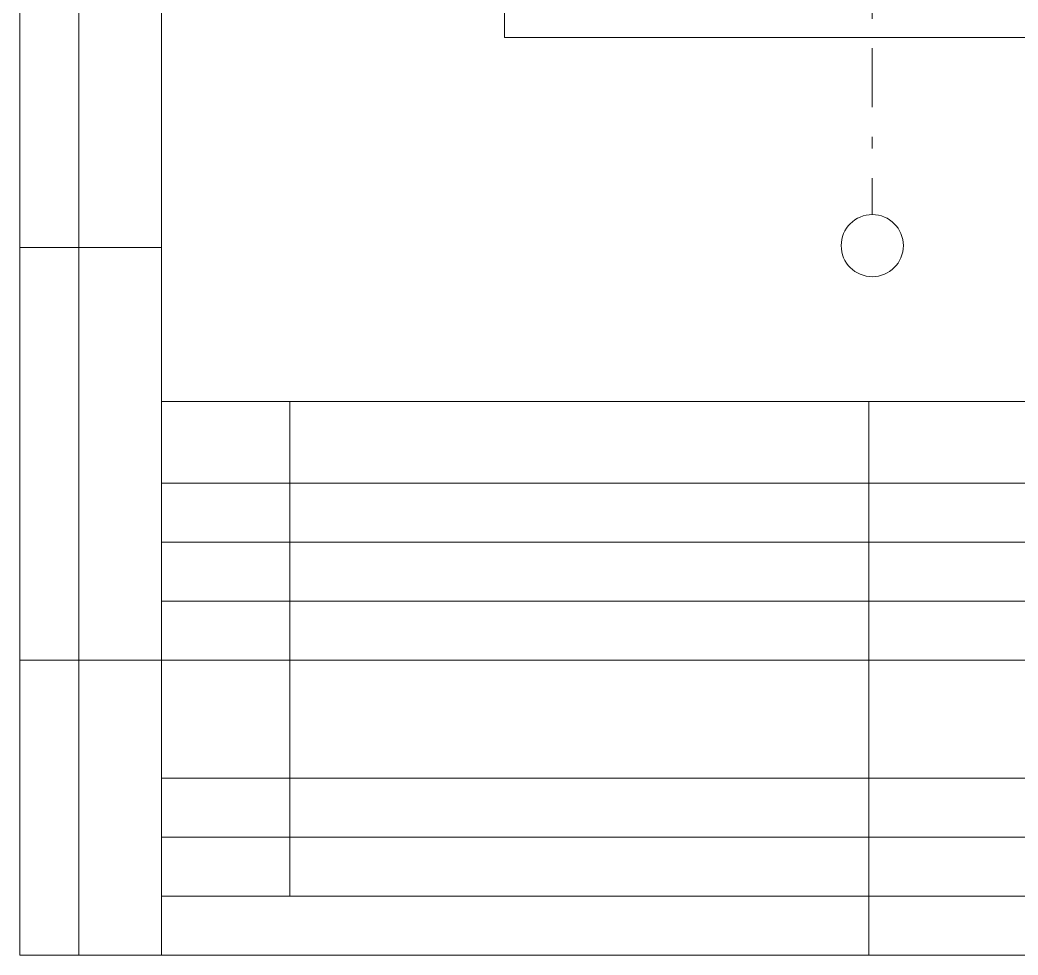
# Model space of a CAD drawing. Header units: metres. Extents: x 0 to 28.5, y 0.5 to 40.3.
# Drawn here: x 0.8 to 9.26, y 0.5 to 8.43 of the extents above; entities that cross this region are included whole.
import ezdxf

# ---------------------------------------------------------------- set-up
doc = ezdxf.new("R2010")
doc.units = ezdxf.units.M
doc.header["$MEASUREMENT"] = 0
doc.linetypes.add('( Dashdot )', pattern=[1.001, 0.5, -0.25, 0.001, -0.25])

msp = doc.modelspace()

# ---------------------------------------------------------------- linework, layer by layer
at = {"color": 1, "linetype": '( Dashdot )', "lineweight": 0}
msp.add_line((8.0279, 38.9878), (8.0279, 6.7778), dxfattribs=at)
at = {"color": 7, "linetype": 'Continuous', "lineweight": 13}
for p, q in [((4.9079, 21.6078), (4.9079, 8.2778)), ((2, 15.5), (2, 0.5)), ((1.3, 0.5), (1.3, 9)), ((4.9079, 8.2778), (15.7379, 8.2778)), ((0.8, 6.5), (2, 6.5)), ((2, 5.1936), (2, 0.5)), ((2, 5.1936), (10, 5.1936)), ((3.0872, 5.1936), (3.0872, 1)), ((8, 5.1936), (8, 0.5)), ((2, 4.5), (10, 4.5)), ((0.8, 3), (2, 3)), ((2, 1), (10, 1)), ((1.5611, 0.5), (28.5, 0.5)), ((2, 0.5), (10, 0.5))]:
    msp.add_line(p, q, dxfattribs=at)
at = {"color": 7, "linetype": 'Continuous', "lineweight": 0}
for p, q in [((2, 4), (10, 4)), ((2, 3.5), (10, 3.5)), ((2, 3), (10, 3)), ((2, 2), (10, 2)), ((2, 1.5), (10, 1.5))]:
    msp.add_line(p, q, dxfattribs=at)
at = {"color": 7, "linetype": 'Continuous', "lineweight": 13, "flags": 128}
msp.add_lwpolyline([(2, 0.5), (0.8, 0.5), (0.8, 9)], dxfattribs=at)
at = {"color": 7, "linetype": 'Continuous', "lineweight": 13}
msp.add_circle((8.0279, 6.5144), 0.2634, dxfattribs=at)

doc.saveas('drawing.dxf')
